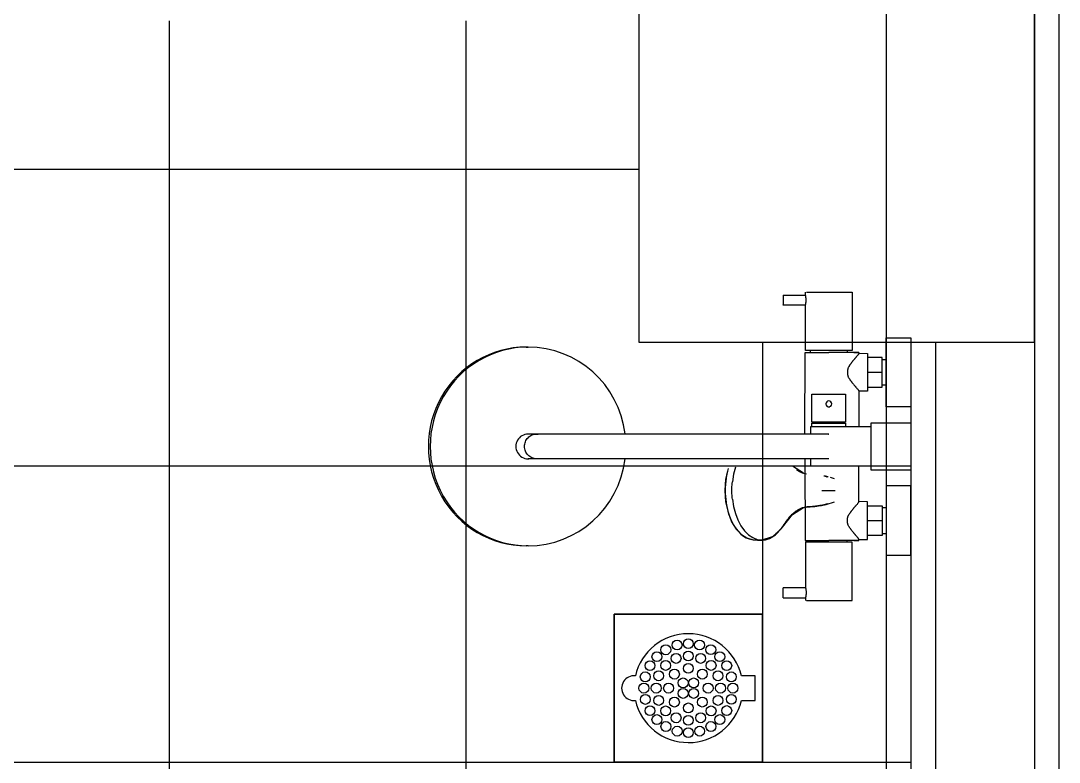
# Model space of a CAD drawing. Header units: millimetres. Extents: x -145636 to 131102, y -135903 to -7470.
# Drawn here: x 26745 to 27795, y -113973 to -113223 of the extents above; entities that cross this region are included whole.
import ezdxf

# ---------------------------------------------------------------- set-up
doc = ezdxf.new("R2010")
doc.units = ezdxf.units.MM
doc.layers.add('M_ARCHI', color=8, linetype='Continuous')

# ---------------------------------------------------------------- blocks, each defined once
blk = doc.blocks.new('RF Archi 21.10.2024')
at = {"layer": 'M_ARCHI', "color": 8}
for p, q in [((-138786, -25375.2), (-138786, -138101)), ((-138636, -126778.5), (-138636, -134028.5)), ((-138636, -126778.5), (-138636, -134028.5)), ((-138611, -134028.5), (-138611, -126778.5)), ((-139036, -129253.5), (-139036, -129953.5)), ((-138636, -129953.5), (-138636, -129253.5)), ((-138890, -129906), (-138890, -129916)), ((-138890, -129906.1), (-138890, -129906)), ((-138890, -129906), (-138890, -129906.1)), ((-138890, -129906.1), (-138890, -129906)), ((-138890, -129906), (-138867.5, -129906)), ((-138867.5, -129906), (-138867.5, -129903)), ((-138866.7, -129903), (-138844, -129903)), ((-138844, -129903), (-138820.5, -129903)), ((-138820.5, -129903), (-138820.5, -129962)), ((-138890, -129916), (-138890, -129915.8)), ((-138890, -129915.8), (-138890, -129916)), ((-138890, -129916), (-138890, -129915.8)), ((-138867.5, -129916), (-138890, -129916)), ((-138867.5, -129962), (-138867.5, -129916)), ((-139149.9, -129958.5), (-139148.1, -129958.5)), ((-139036, -129953.5), (-138636, -129953.5)), ((-138786, -130019), (-138786, -129949)), ((-138786, -129949), (-138761, -129949)), ((-138761, -129949), (-138761, -130019)), ((-138761, -129953.5), (-138761, -133253.5)), ((-138736, -129953.5), (-138736, -133278.5)), ((-138868.3, -130046.5), (-138868, -129964)), ((-138868, -129964), (-138844, -129964)), ((-138844, -129962), (-138867.5, -129962)), ((-138862.5, -129964), (-138862.5, -129962)), ((-138820.5, -129962), (-138844, -129962)), ((-138825.5, -129962), (-138825.5, -129964)), ((-138813.5, -129964), (-138813.5, -129964.8)), ((-138813.5, -129964.8), (-138805, -129965)), ((-138805, -129965), (-138805, -130003)), ((-138790, -129969), (-138805, -129969)), ((-138790, -129984), (-138790, -129969)), ((-138790, -129971), (-138786, -129971)), ((-138805, -129984), (-138790, -129984)), ((-138790, -129999), (-138790, -129984)), ((-138805, -129999), (-138790, -129999)), ((-138786, -129997), (-138790, -129997)), ((-138861, -130034.5), (-138861, -130006)), ((-138861, -130006), (-138844, -130006)), ((-138844, -130006), (-138827, -130006)), ((-138827, -130006), (-138827, -130034.5)), ((-138805, -130003), (-138813.5, -130003.2)), ((-138813.5, -130003.2), (-138813.5, -130039.1)), ((-138761, -130019), (-138786, -130019)), ((-138862, -130046.4), (-138862, -130039)), ((-138862, -130039), (-138801, -130039)), ((-138844, -130034.5), (-138861, -130034.5)), ((-138861, -130039), (-138861, -130035.5)), ((-138861, -130035.5), (-138844, -130035.5)), ((-138859, -130035.5), (-138859, -130034.5)), ((-138827, -130034.5), (-138844, -130034.5)), ((-138844, -130035.5), (-138827, -130035.5)), ((-138829, -130034.5), (-138829, -130035.5)), ((-138827, -130035.5), (-138827, -130039)), ((-138801, -130083), (-138801, -130035)), ((-138801, -130035), (-138761, -130035)), ((-138761, -130035), (-138761, -130083)), ((-139139.4, -130046.5), (-139148.1, -130046.5)), ((-139138.9, -130046.5), (-139139.4, -130046.5)), ((-139138.3, -130046.5), (-139138.9, -130046.5)), ((-139137.6, -130046.5), (-139138.3, -130046.5)), ((-139136.8, -130046.5), (-139137.6, -130046.5)), ((-139136, -130046.5), (-139136.8, -130046.5)), ((-139135.1, -130046.5), (-139136, -130046.5)), ((-139134.1, -130046.5), (-139135.1, -130046.5)), ((-139133.1, -130046.5), (-139134.1, -130046.5)), ((-139131.9, -130046.5), (-139133.1, -130046.5)), ((-139130.7, -130046.5), (-139131.9, -130046.5)), ((-139129.5, -130046.5), (-139130.7, -130046.5)), ((-139128.2, -130046.5), (-139129.5, -130046.5)), ((-139126.8, -130046.5), (-139128.2, -130046.5)), ((-139125.3, -130046.5), (-139126.8, -130046.5)), ((-139123.8, -130046.5), (-139125.3, -130046.5)), ((-139122.3, -130046.5), (-139123.8, -130046.5)), ((-139120.7, -130046.5), (-139122.3, -130046.5)), ((-139119, -130046.5), (-139120.7, -130046.5)), ((-139117.3, -130046.5), (-139119, -130046.5)), ((-139115.6, -130046.5), (-139117.3, -130046.5)), ((-139113.8, -130046.5), (-139115.6, -130046.5)), ((-139112, -130046.5), (-139113.8, -130046.5)), ((-139110.1, -130046.5), (-139112, -130046.5)), ((-139108.3, -130046.5), (-139110.1, -130046.5)), ((-139106.3, -130046.5), (-139108.3, -130046.5)), ((-139104.4, -130046.5), (-139106.3, -130046.5)), ((-139102.4, -130046.5), (-139104.4, -130046.5)), ((-139100.4, -130046.5), (-139102.4, -130046.5)), ((-139098.4, -130046.5), (-139100.4, -130046.5)), ((-139096.4, -130046.5), (-139098.4, -130046.5)), ((-139094.4, -130046.5), (-139096.4, -130046.5)), ((-139092.4, -130046.5), (-139094.4, -130046.5)), ((-139090.3, -130046.5), (-139092.4, -130046.5)), ((-139090, -130046.5), (-139090.3, -130046.5)), ((-138894, -130046.5), (-139090, -130046.5)), ((-138892, -130046.5), (-138894, -130046.5)), ((-138890, -130046.5), (-138892, -130046.5)), ((-138888, -130046.5), (-138890, -130046.5)), ((-138886, -130046.5), (-138888, -130046.5)), ((-138884.1, -130046.5), (-138886, -130046.5)), ((-138882.1, -130046.5), (-138884.1, -130046.5)), ((-138880.2, -130046.5), (-138882.1, -130046.5)), ((-138878.3, -130046.5), (-138880.2, -130046.5)), ((-138876.4, -130046.5), (-138878.3, -130046.5)), ((-138874.5, -130046.5), (-138876.4, -130046.5)), ((-138872.7, -130046.5), (-138874.5, -130046.5)), ((-138870.9, -130046.5), (-138872.7, -130046.5)), ((-138869.2, -130046.5), (-138870.9, -130046.5)), ((-138867.4, -130046.5), (-138869.2, -130046.5)), ((-138865.8, -130046.5), (-138867.4, -130046.5)), ((-138864.1, -130046.5), (-138865.8, -130046.5)), ((-138862.6, -130046.5), (-138864.1, -130046.5)), ((-138861, -130046.5), (-138862.6, -130046.5)), ((-138859.6, -130046.5), (-138861, -130046.5)), ((-138858.1, -130046.5), (-138859.6, -130046.5)), ((-138856.8, -130046.5), (-138858.1, -130046.5)), ((-138855.5, -130046.5), (-138856.8, -130046.5)), ((-138854.2, -130046.5), (-138855.5, -130046.5)), ((-138853, -130046.5), (-138854.2, -130046.5)), ((-138851.9, -130046.5), (-138853, -130046.5)), ((-138850.9, -130046.5), (-138851.9, -130046.5)), ((-138849.9, -130046.5), (-138850.9, -130046.5)), ((-138849, -130046.5), (-138849.9, -130046.5)), ((-138848.2, -130046.5), (-138849, -130046.5)), ((-138847.4, -130046.5), (-138848.2, -130046.5)), ((-138846.7, -130046.5), (-138847.4, -130046.5)), ((-138846.1, -130046.5), (-138846.7, -130046.5)), ((-138845.6, -130046.5), (-138846.1, -130046.5)), ((-138845.1, -130046.5), (-138845.6, -130046.5)), ((-138844.7, -130046.5), (-138845.1, -130046.5)), ((-138844.4, -130046.5), (-138844.7, -130046.5)), ((-138844.4, -130046.5), (-138844.2, -130046.5)), ((-138844.2, -130046.5), (-138844.4, -130046.5)), ((-138844.2, -130046.5), (-138844.1, -130046.5)), ((-138844.1, -130046.5), (-138844.2, -130046.5)), ((-138844.1, -130046.5), (-138844, -130046.5)), ((-138844, -130046.5), (-138844.1, -130046.5)), ((-139139.4, -130071.5), (-139148.1, -130071.5)), ((-139138.8, -130071.5), (-139139.4, -130071.5)), ((-139139.4, -130071.5), (-139139.4, -130071.5)), ((-139138.2, -130071.5), (-139138.8, -130071.5)), ((-139137.5, -130071.5), (-139138.2, -130071.5)), ((-139136.7, -130071.5), (-139137.5, -130071.5)), ((-139135.9, -130071.5), (-139136.7, -130071.5)), ((-139134.9, -130071.5), (-139135.9, -130071.5)), ((-139133.9, -130071.5), (-139134.9, -130071.5)), ((-139132.9, -130071.5), (-139133.9, -130071.5)), ((-139131.7, -130071.5), (-139132.9, -130071.5)), ((-139130.5, -130071.5), (-139131.7, -130071.5)), ((-139129.3, -130071.5), (-139130.5, -130071.5)), ((-139127.9, -130071.5), (-139129.3, -130071.5)), ((-139126.6, -130071.5), (-139127.9, -130071.5)), ((-139125.1, -130071.5), (-139126.6, -130071.5)), ((-139123.6, -130071.5), (-139125.1, -130071.5)), ((-139122, -130071.5), (-139123.6, -130071.5)), ((-139120.4, -130071.5), (-139122, -130071.5)), ((-139118.8, -130071.5), (-139120.4, -130071.5)), ((-139117.1, -130071.5), (-139118.8, -130071.5)), ((-139115.3, -130071.5), (-139117.1, -130071.5)), ((-139113.5, -130071.5), (-139115.3, -130071.5)), ((-139111.7, -130071.5), (-139113.5, -130071.5)), ((-139109.8, -130071.5), (-139111.7, -130071.5)), ((-139108, -130071.5), (-139109.8, -130071.5)), ((-139106, -130071.5), (-139108, -130071.5)), ((-139104.1, -130071.5), (-139106, -130071.5)), ((-139102.1, -130071.5), (-139104.1, -130071.5)), ((-139100.1, -130071.5), (-139102.1, -130071.5)), ((-139098.1, -130071.5), (-139100.1, -130071.5)), ((-139096.1, -130071.5), (-139098.1, -130071.5)), ((-139094.1, -130071.5), (-139096.1, -130071.5)), ((-139092, -130071.5), (-139094.1, -130071.5)), ((-139090, -130071.5), (-139092, -130071.5)), ((-138894, -130071.5), (-139090, -130071.5)), ((-138893.5, -130071.5), (-138894, -130071.5)), ((-138891.5, -130071.5), (-138893.5, -130071.5)), ((-138889.5, -130071.5), (-138891.5, -130071.5)), ((-138887.5, -130071.5), (-138889.5, -130071.5)), ((-138885.5, -130071.5), (-138887.5, -130071.5)), ((-138883.5, -130071.5), (-138885.5, -130071.5)), ((-138881.6, -130071.5), (-138883.5, -130071.5)), ((-138879.7, -130071.5), (-138881.6, -130071.5)), ((-138877.8, -130071.5), (-138879.7, -130071.5)), ((-138875.9, -130071.5), (-138877.8, -130071.5)), ((-138874, -130071.5), (-138875.9, -130071.5)), ((-138872.2, -130071.5), (-138874, -130071.5)), ((-138870.4, -130071.5), (-138872.2, -130071.5)), ((-138868.7, -130071.5), (-138870.4, -130071.5)), ((-138867, -130071.5), (-138868.7, -130071.5)), ((-138868.3, -130071.5), (-138868, -130154)), ((-138865.3, -130071.5), (-138867, -130071.5)), ((-138863.7, -130071.5), (-138865.3, -130071.5)), ((-138862.1, -130071.5), (-138863.7, -130071.5)), ((-138860.6, -130071.5), (-138862.1, -130071.5)), ((-138862, -130079), (-138862, -130071.6)), ((-138859.2, -130071.5), (-138860.6, -130071.5)), ((-138857.8, -130071.5), (-138859.2, -130071.5)), ((-138856.4, -130071.5), (-138857.8, -130071.5)), ((-138855.1, -130071.5), (-138856.4, -130071.5)), ((-138853.9, -130071.5), (-138855.1, -130071.5)), ((-138852.7, -130071.5), (-138853.9, -130071.5)), ((-138851.6, -130071.5), (-138852.7, -130071.5)), ((-138850.6, -130071.5), (-138851.6, -130071.5)), ((-138849.7, -130071.5), (-138850.6, -130071.5)), ((-138848.8, -130071.5), (-138849.7, -130071.5)), ((-138848, -130071.5), (-138848.8, -130071.5)), ((-138847.2, -130071.5), (-138848, -130071.5)), ((-138846.5, -130071.5), (-138847.2, -130071.5)), ((-138846, -130071.5), (-138846.5, -130071.5)), ((-138845.4, -130071.5), (-138846, -130071.5)), ((-138845, -130071.5), (-138845.4, -130071.5)), ((-138844.6, -130071.5), (-138845, -130071.5)), ((-138844.4, -130071.5), (-138844.6, -130071.5)), ((-138844.2, -130071.5), (-138844.4, -130071.5)), ((-138844, -130071.5), (-138844.2, -130071.5)), ((-138844, -130071.5), (-138844, -130071.5)), ((-138945.9, -130081.2), (-138948.3, -130092)), ((-138938.5, -130080.1), (-138940.3, -130087.2)), ((-138869.6, -130086.1), (-138880.8, -130079)), ((-138876.8, -130082.3), (-138873.6, -130084.3)), ((-138873.6, -130084.3), (-138870.8, -130085.7)), ((-138801, -130079), (-138862, -130079)), ((-138813.5, -130114.8), (-138813.5, -130078.8)), ((-138761, -130083), (-138801, -130083)), ((-138947.6, -130088.1), (-138949.1, -130103.5)), ((-138948.3, -130092), (-138949.1, -130103.5)), ((-138946.9, -130085.1), (-138947.6, -130088.1)), ((-138940.3, -130087.2), (-138941.5, -130094.8)), ((-138870.8, -130085.7), (-138866.4, -130086.6)), ((-138846, -130089.4), (-138848.2, -130088.9)), ((-138844.6, -130089.9), (-138846, -130089.4)), ((-138838.4, -130091.9), (-138842.4, -130090.4)), ((-138949.1, -130103.5), (-138947.6, -130118.8)), ((-138949.1, -130103.5), (-138948.3, -130115)), ((-138850.9, -130103.5), (-138850.8, -130103.5)), ((-138850.8, -130103.5), (-138842.2, -130103.5)), ((-138842.2, -130103.5), (-138837.4, -130103.5)), ((-138786, -130099), (-138786, -130169)), ((-138761, -130099), (-138786, -130099)), ((-138761, -130169), (-138761, -130099)), ((-138948.3, -130115), (-138945.9, -130125.7)), ((-138941.5, -130112.2), (-138940.3, -130119.7)), ((-138846.8, -130117.8), (-138838.4, -130115)), ((-138805, -130115), (-138813.5, -130114.8)), ((-138805, -130153), (-138805, -130115)), ((-138947.6, -130118.8), (-138946.9, -130121.9)), ((-138946.2, -130124.6), (-138943.3, -130132.6)), ((-138945.9, -130125.7), (-138942.3, -130135.1)), ((-138940.3, -130119.7), (-138938.5, -130126.8)), ((-138881.3, -130128.6), (-138877.6, -130125.3)), ((-138880.8, -130127.9), (-138869.6, -130120.9)), ((-138877.6, -130125.3), (-138876.8, -130124.6)), ((-138876.8, -130124.6), (-138875.4, -130123.7)), ((-138875.4, -130123.7), (-138871.6, -130121.6)), ((-138871.6, -130121.6), (-138867.7, -130120.5)), ((-138869.6, -130120.9), (-138861.3, -130119.8)), ((-138867.7, -130120.5), (-138858.2, -130119.6)), ((-138861.3, -130119.8), (-138855.5, -130119.2)), ((-138858.2, -130119.6), (-138846.8, -130117.8)), ((-138855.5, -130119.2), (-138851.3, -130118.6)), ((-138851.3, -130118.6), (-138848.2, -130118.1)), ((-138848.2, -130118.1), (-138846, -130117.5)), ((-138846, -130117.5), (-138844.6, -130117)), ((-138805, -130119), (-138790, -130119)), ((-138790, -130119), (-138790, -130134)), ((-138786, -130121), (-138790, -130121)), ((-138943.3, -130132.6), (-138941.2, -130136.9)), ((-138942.3, -130135.1), (-138937.6, -130142.6)), ((-138938.5, -130126.8), (-138936, -130133.4)), ((-138936, -130133.4), (-138932.9, -130139.3)), ((-138891.9, -130141.9), (-138886, -130134.3)), ((-138890.8, -130140.5), (-138880.8, -130127.9)), ((-138886, -130134.3), (-138884.6, -130132.5)), ((-138884.6, -130132.5), (-138882.8, -130130.2)), ((-138882.8, -130130.2), (-138881.3, -130128.6)), ((-138805, -130134), (-138790, -130134)), ((-138790, -130134), (-138790, -130149)), ((-138938.9, -130140.7), (-138936.7, -130143.6)), ((-138937.6, -130142.6), (-138932.4, -130148.1)), ((-138936.7, -130143.6), (-138932.9, -130147.5)), ((-138932.9, -130139.3), (-138929.3, -130144.2)), ((-138929.3, -130144.2), (-138925.3, -130148.3)), ((-138900.7, -130150.2), (-138891.9, -130141.9)), ((-138898, -130148.3), (-138891.9, -130141.9)), ((-138891.9, -130141.9), (-138890.8, -130140.5)), ((-138790, -130147), (-138786, -130147)), ((-138932.4, -130148.1), (-138926.9, -130151.6)), ((-138926.9, -130151.6), (-138920.6, -130153.4)), ((-138925.3, -130148.3), (-138920.9, -130151.2)), ((-138920.9, -130151.2), (-138916.4, -130153)), ((-138920.6, -130153.4), (-138920.3, -130153.4)), ((-138920.3, -130153.4), (-138912.8, -130153.9)), ((-138918.7, -130153.5), (-138917.4, -130153.6)), ((-138917.4, -130153.6), (-138916.1, -130153.7)), ((-138916.4, -130153), (-138911.7, -130153.6)), ((-138916.1, -130153.7), (-138914.8, -130153.8)), ((-138914.8, -130153.8), (-138913.5, -130153.9)), ((-138913.5, -130153.9), (-138912.2, -130153.9)), ((-138912.2, -130153.9), (-138907.9, -130153.4)), ((-138911.7, -130153.6), (-138900.7, -130150.2)), ((-138907.9, -130153.4), (-138903.8, -130152)), ((-138903.8, -130152), (-138898, -130148.3)), ((-138868, -130154), (-138844, -130154)), ((-138844, -130156), (-138867.5, -130156)), ((-138867.5, -130156), (-138867.5, -130202)), ((-138862.5, -130154), (-138862.5, -130156)), ((-138820.5, -130156), (-138844, -130156)), ((-138825.5, -130156), (-138825.5, -130154)), ((-138820.5, -130215), (-138820.5, -130156)), ((-138813.5, -130153.2), (-138805, -130153)), ((-138813.5, -130154), (-138813.5, -130153.2)), ((-138790, -130149), (-138805, -130149)), ((-139148.1, -130159.5), (-139149.9, -130159.5)), ((-138786, -130169), (-138761, -130169)), ((-138890, -130212), (-138890, -130202)), ((-138890, -130202), (-138890, -130202.1)), ((-138890, -130202.1), (-138890, -130202)), ((-138867.5, -130202), (-138890, -130202)), ((-138890, -130202), (-138890, -130202.1)), ((-138890, -130211.8), (-138890, -130212)), ((-138890, -130212), (-138890, -130211.8)), ((-138890, -130211.8), (-138890, -130212)), ((-138890, -130212), (-138867.5, -130212)), ((-138867.5, -130212), (-138867.5, -130215)), ((-138866.7, -130215), (-138844, -130215)), ((-138844, -130215), (-138820.5, -130215)), ((-139061, -130228.5), (-138911, -130228.5)), ((-139061, -130378.5), (-139061, -130228.5)), ((-138911, -130228.5), (-139061, -130228.5)), ((-139061, -130228.5), (-139061, -130378.5)), ((-138911, -130228.5), (-138911, -130378.5)), ((-138911, -130378.5), (-138911, -130228.5)), ((-138918.5, -130291), (-138932.4, -130291)), ((-138918.5, -130316), (-138918.5, -130291)), ((-138932.4, -130316), (-138918.5, -130316)), ((-138911, -130378.5), (-139061, -130378.5)), ((-139061, -130378.5), (-138911, -130378.5))]:
    blk.add_line(p, q, dxfattribs=at)
at = {"layer": 'M_ARCHI', "color": 8, "linetype": 'Continuous'}
for p, q in [((-139511, -129628.5), (-139511, -130553.5)), ((-139211, -129628.5), (-139211, -130553.5)), ((-142811, -129778.5), (-139036, -129778.5)), ((-138911, -129953.5), (-138911, -130228.5)), ((-142811, -130078.5), (-138761, -130078.5)), ((-142811, -130378.5), (-139061, -130378.5)), ((-138911, -130378.5), (-138761, -130378.5))]:
    blk.add_line(p, q, dxfattribs=at)
at = {"layer": 'M_ARCHI', "color": 8}
for centre in [(-139008.8, -130264.7), (-138997.4, -130259.9), (-138986, -130258.5), (-138974.7, -130259.9), (-138963.3, -130264.6), (-139017.8, -130271.7), (-138998.4, -130273.4), (-138986, -130271), (-138973.6, -130273.4), (-138954.2, -130271.7), (-139024.8, -130280.7), (-139009, -130280.5), (-138986, -130283.5), (-138963, -130280.5), (-138947.2, -130280.7), (-139029.6, -130292.1), (-139016, -130291), (-139000.1, -130289.3), (-138991.3, -130298.2), (-138980.7, -130298.2), (-138971.9, -130289.3), (-138956, -130291), (-138942.5, -130292.1), (-139031, -130303.5), (-139018.5, -130303.5), (-139006, -130303.5), (-138991.3, -130308.8), (-138980.7, -130308.8), (-138966, -130303.5), (-138953.5, -130303.5), (-138941, -130303.5), (-139029.5, -130314.9), (-139016, -130315.9), (-139000.1, -130317.6), (-138971.9, -130317.6), (-138956, -130315.9), (-138942.5, -130314.8), (-139024.8, -130326.3), (-139009, -130326.5), (-138986, -130323.5), (-138963, -130326.5), (-138947.2, -130326.2), (-139017.8, -130335.3), (-138998.4, -130333.5), (-138986, -130336), (-138973.6, -130333.5), (-138954.2, -130335.3), (-139008.7, -130342.3), (-138997.3, -130347), (-138986, -130348.5), (-138974.6, -130347), (-138963.2, -130342.3)]:
    blk.add_circle(centre, 5, dxfattribs=at)
for centre, radius, start, end in [((-138844, -130016), 3, 90, 270), ((-138844, -130016), 3, 270, 90), ((-138986, -130303.5), 55, 13.1366, 166.95), ((-139041, -130303.5), 12.5, 83.475, 276.525), ((-138986, -130303.5), 55, 193.05, 346.8634)]:
    blk.add_arc(centre, radius, start, end, dxfattribs=at)
for centre, major_axis, ratio, start_param, end_param in [((-139149.9, -130059), (0, 100.5), 0.984808, 0, 3.141593), ((-139148.1, -130059), (0, 100.5), 0.984808, 0, 3.141593), ((-139148.1, -130059), (0, 100.5), 0.984808, 4.838199, 6.283185), ((-139148.1, -130059), (0, 12.5), 0.984808, 0, 3.141593), ((-139148.1, -130059), (0, 12.5), 0.984808, 6.132198, 6.283185), ((-139148.1, -130059), (0, 12.5), 0.984808, 3.141593, 3.29258), ((-139148.1, -130059), (0, 100.5), 0.984808, 3.141593, 4.586579), ((-138918.7, -130103.5), (0, 50), 0.603332, 1.178097, 1.570796), ((-138918.7, -130103.5), (0, 50), 0.603332, 1.570796, 3.141593)]:
    blk.add_ellipse(centre, major_axis=major_axis, ratio=ratio, start_param=start_param, end_param=end_param, dxfattribs=at)
for points, knots in [([(-138867.5, -129916), (-138867.5, -129916), (-138867.5, -129915.9), (-138867.4, -129915.7), (-138867.4, -129915.3), (-138867.3, -129914.8), (-138867.2, -129914.2), (-138867.1, -129913.5), (-138867, -129912.7), (-138867, -129911.8), (-138867, -129910.9), (-138867, -129910.2), (-138867, -129909.5), (-138867.1, -129908.6), (-138867.2, -129907.7), (-138867.3, -129907), (-138867.5, -129906.2), (-138867.5, -129906), (-138867.5, -129906)], [0, 0, 0, 0, 0.055556, 0.111111, 0.166667, 0.222222, 0.277778, 0.333333, 0.388889, 0.444444, 0.513889, 0.548611, 0.583333, 0.652778, 0.722222, 0.791667, 0.861111, 1, 1, 1, 1]), ([(-138813.5, -129964), (-138813.5, -129964), (-138815.9, -129964), (-138819.7, -129964), (-138826.6, -129964), (-138837.9, -129964), (-138844, -129964)], [0, 0, 0, 0, 0.01974667, 0.04180364, 0.07040511, 0.09897424, 0.09897424, 0.09897424, 0.09897424]), ([(-138813.5, -129964.8), (-138813.5, -129964.8), (-138813.5, -129965), (-138813.9, -129965.5), (-138814.1, -129965.9), (-138814.3, -129966.2), (-138814.6, -129966.5), (-138815, -129967), (-138815.6, -129967.7), (-138816.2, -129968.5), (-138816.7, -129969), (-138817, -129969.4), (-138817.2, -129969.6), (-138817.4, -129969.9), (-138817.7, -129970.3), (-138818.3, -129970.9), (-138819, -129971.7), (-138819.6, -129972.5), (-138820.2, -129973.1), (-138820.6, -129973.6), (-138820.9, -129974), (-138821, -129974.2), (-138821.1, -129974.4), (-138821.2, -129974.6), (-138821.4, -129974.8), (-138821.7, -129975.2), (-138822.1, -129975.8), (-138822.7, -129976.5), (-138823.4, -129977.5), (-138824, -129978.5), (-138824.4, -129979.4), (-138824.6, -129979.9), (-138824.7, -129980.4), (-138824.8, -129980.8), (-138825, -129981.4), (-138825.1, -129982.4), (-138825.2, -129984), (-138825.1, -129985.5), (-138825, -129986.6), (-138824.8, -129987.2), (-138824.7, -129987.6), (-138824.6, -129988), (-138824.4, -129988.6), (-138824, -129989.5), (-138823.3, -129990.5), (-138822.6, -129991.5), (-138822.1, -129992.2), (-138821.7, -129992.8), (-138821.4, -129993.2), (-138821.2, -129993.4), (-138821.1, -129993.6), (-138821, -129993.7), (-138820.8, -129994), (-138820.5, -129994.4), (-138820.1, -129994.9), (-138819.6, -129995.5), (-138818.9, -129996.3), (-138818.3, -129997.1), (-138817.7, -129997.7), (-138817.4, -129998.1), (-138817.2, -129998.3), (-138817, -129998.6), (-138816.7, -129998.9), (-138816.2, -129999.5), (-138815.5, -130000.3), (-138814.9, -130001), (-138814.5, -130001.5), (-138814.3, -130001.8), (-138814.1, -130002.1), (-138813.8, -130002.5), (-138813.5, -130003), (-138813.5, -130003.2), (-138813.5, -130003.2)], [-1, -1, -1, -1, -0.944444, -0.916667, -0.902778, -0.888889, -0.875, -0.861111, -0.833333, -0.805556, -0.791667, -0.784722, -0.777778, -0.770833, -0.763889, -0.75, -0.722222, -0.708333, -0.694444, -0.680556, -0.673611, -0.670139, -0.666667, -0.663194, -0.659722, -0.652778, -0.638889, -0.625, -0.611111, -0.583333, -0.569444, -0.5625, -0.555556, -0.548611, -0.541667, -0.527778, -0.5, -0.472222, -0.458333, -0.451389, -0.444444, -0.4375, -0.430556, -0.416667, -0.388889, -0.375, -0.361111, -0.347222, -0.340278, -0.336806, -0.333333, -0.329861, -0.326389, -0.319444, -0.305556, -0.291667, -0.277778, -0.25, -0.236111, -0.229167, -0.222222, -0.215278, -0.208333, -0.194444, -0.166667, -0.138889, -0.125, -0.111111, -0.097222, -0.083333, -0.055556, 0, 0, 0, 0]), ([(-138818.7, -129964), (-138817.6, -129964), (-138815.6, -129964), (-138813.5, -129964), (-138813.5, -129964)], [0.0618589, 0.0618589, 0.0618589, 0.0618589, 0.07922757, 0.09897424, 0.09897424, 0.09897424, 0.09897424]), ([(-138847, -130015.4), (-138847, -130015.7), (-138847, -130016), (-138847, -130016.3), (-138847, -130016.5), (-138847, -130016.5)], [0.4444444, 0.4444444, 0.4444444, 0.4444444, 0.5138889, 0.5486111, 0.5555556, 0.5555556, 0.5555556, 0.5555556]), ([(-138942, -130103.5), (-138942, -130101.7), (-138941.9, -130098.8), (-138941.6, -130095.9), (-138941.5, -130094.8)], [-1, -1, -1, -1, -0.4, 0, 0, 0, 0]), ([(-138941.5, -130112.2), (-138941.7, -130110.5), (-138941.9, -130107.6), (-138942, -130104.6), (-138942, -130103.5)], [-1, -1, -1, -1, -0.4, 0, 0, 0, 0]), ([(-138813.5, -130153.2), (-138813.5, -130153.2), (-138813.5, -130153), (-138813.9, -130152.5), (-138814.1, -130152.1), (-138814.3, -130151.8), (-138814.6, -130151.4), (-138815, -130150.9), (-138815.6, -130150.2), (-138816.2, -130149.5), (-138816.7, -130148.9), (-138817, -130148.6), (-138817.2, -130148.3), (-138817.4, -130148), (-138817.7, -130147.7), (-138818.3, -130147), (-138819, -130146.3), (-138819.6, -130145.5), (-138820.2, -130144.9), (-138820.6, -130144.3), (-138820.9, -130143.9), (-138821, -130143.7), (-138821.1, -130143.5), (-138821.2, -130143.4), (-138821.4, -130143.1), (-138821.7, -130142.7), (-138822.1, -130142.2), (-138822.7, -130141.5), (-138823.4, -130140.5), (-138824, -130139.5), (-138824.4, -130138.5), (-138824.6, -130138), (-138824.7, -130137.6), (-138824.8, -130137.2), (-138825, -130136.6), (-138825.1, -130135.5), (-138825.2, -130134), (-138825.1, -130132.4), (-138825, -130131.3), (-138824.8, -130130.8), (-138824.7, -130130.3), (-138824.6, -130129.9), (-138824.4, -130129.4), (-138824, -130128.4), (-138823.3, -130127.4), (-138822.6, -130126.5), (-138822.1, -130125.7), (-138821.7, -130125.2), (-138821.4, -130124.8), (-138821.2, -130124.5), (-138821.1, -130124.4), (-138821, -130124.2), (-138820.8, -130124), (-138820.5, -130123.6), (-138820.1, -130123.1), (-138819.6, -130122.4), (-138818.9, -130121.6), (-138818.3, -130120.9), (-138817.7, -130120.2), (-138817.4, -130119.9), (-138817.2, -130119.6), (-138817, -130119.4), (-138816.7, -130119), (-138816.2, -130118.4), (-138815.5, -130117.7), (-138814.9, -130117), (-138814.5, -130116.5), (-138814.3, -130116.1), (-138814.1, -130115.8), (-138813.8, -130115.5), (-138813.5, -130115), (-138813.5, -130114.8), (-138813.5, -130114.8)], [-1, -1, -1, -1, -0.944444, -0.916667, -0.902778, -0.888889, -0.875, -0.861111, -0.833333, -0.805556, -0.791667, -0.784722, -0.777778, -0.770833, -0.763889, -0.75, -0.722222, -0.708333, -0.694444, -0.680556, -0.673611, -0.670139, -0.666667, -0.663194, -0.659722, -0.652778, -0.638889, -0.625, -0.611111, -0.583333, -0.569444, -0.5625, -0.555556, -0.548611, -0.541667, -0.527778, -0.5, -0.472222, -0.458333, -0.451389, -0.444444, -0.4375, -0.430556, -0.416667, -0.388889, -0.375, -0.361111, -0.347222, -0.340278, -0.336806, -0.333333, -0.329861, -0.326389, -0.319444, -0.305556, -0.291667, -0.277778, -0.25, -0.236111, -0.229167, -0.222222, -0.215278, -0.208333, -0.194444, -0.166667, -0.138889, -0.125, -0.111111, -0.097222, -0.083333, -0.055556, 0, 0, 0, 0]), ([(-138845.3, -130117), (-138845.6, -130117.2), (-138846.6, -130117.5), (-138848.8, -130118.1), (-138851.8, -130118.7), (-138855.3, -130119.2), (-138858.8, -130119.6), (-138861.4, -130119.9), (-138863.8, -130120.1), (-138865.7, -130120.2), (-138867.9, -130120.4), (-138869.8, -130120.8), (-138871.5, -130121.4), (-138872.9, -130122), (-138874.2, -130122.7), (-138876.1, -130123.9), (-138878.6, -130125.6), (-138881.6, -130128.1), (-138884.3, -130130.9), (-138886.8, -130134.1), (-138889.1, -130137.5), (-138891.3, -130140.9), (-138893.7, -130143.9), (-138897, -130147.3), (-138901.1, -130150.8), (-138906.6, -130153.3), (-138910.3, -130153.9), (-138912.2, -130153.9)], [0, 0, 0, 0, 0.1, 0.2, 0.3, 0.4, 0.45, 0.5, 0.525, 0.55, 0.575, 0.6, 0.6125, 0.625, 0.6375, 0.65, 0.675, 0.7, 0.725, 0.75, 0.775, 0.8, 0.825, 0.85, 0.9, 0.95, 1, 1, 1, 1]), ([(-138919.2, -130153), (-138919.2, -130153.1), (-138919.1, -130153.3), (-138918.8, -130153.5), (-138918.7, -130153.5), (-138918.7, -130153.5)], [-1, -1, -1, -1, -0.875, -0.625, 0, 0, 0, 0]), ([(-138912.2, -130153.9), (-138912.1, -130153.9), (-138912, -130153.9), (-138911.8, -130153.7), (-138911.7, -130153.6), (-138911.7, -130153.6)], [-0.9879218, -0.9879218, -0.9879218, -0.9879218, -0.75, -0.5, 0, 0, 0, 0]), ([(-138813.5, -130154), (-138813.5, -130154), (-138815.9, -130154), (-138819.7, -130154), (-138826.6, -130154), (-138837.9, -130154), (-138844, -130154)], [0, 0, 0, 0, 0.01974667, 0.04180364, 0.07040511, 0.09897424, 0.09897424, 0.09897424, 0.09897424]), ([(-138818.7, -130154), (-138817.6, -130154), (-138815.6, -130154), (-138813.5, -130154), (-138813.5, -130154)], [0.0618589, 0.0618589, 0.0618589, 0.0618589, 0.07922757, 0.09897424, 0.09897424, 0.09897424, 0.09897424]), ([(-138867.5, -130202), (-138867.5, -130202), (-138867.5, -130202), (-138867.4, -130202.2), (-138867.4, -130202.6), (-138867.3, -130203.1), (-138867.2, -130203.7), (-138867.1, -130204.5), (-138867, -130205.3), (-138867, -130206.2), (-138867, -130207), (-138867, -130207.7), (-138867, -130208.4), (-138867.1, -130209.3), (-138867.2, -130210.2), (-138867.3, -130211), (-138867.5, -130211.7), (-138867.5, -130212), (-138867.5, -130212)], [0, 0, 0, 0, 0.055556, 0.111111, 0.166667, 0.222222, 0.277778, 0.333333, 0.388889, 0.444444, 0.513889, 0.548611, 0.583333, 0.652778, 0.722222, 0.791667, 0.861111, 1, 1, 1, 1])]:
    blk.add_open_spline(points, degree=3, knots=knots, dxfattribs=at)
for points in [[(-138813.6, -129964), (-138813.6, -129964), (-138813.5, -129964), (-138813.5, -129964)], [(-138813.5, -129964), (-138813.5, -129964), (-138813.6, -129964), (-138813.6, -129964)], [(-138845, -130018.8), (-138844.7, -130018.9), (-138844.4, -130019), (-138844, -130019)], [(-138844, -130019), (-138843.8, -130019), (-138843.5, -130018.9), (-138843.1, -130018.8), (-138843, -130018.8)], [(-139139.4, -130071.5), (-139141, -130071.5), (-139144.2, -130070.8), (-139148.3, -130068), (-139151, -130063.9), (-139152, -130059), (-139151, -130054.1), (-139148.3, -130049.9), (-139144.2, -130047.1), (-139141, -130046.5), (-139139.4, -130046.5)], [(-139139.4, -130046.5), (-139138.9, -130046.5), (-139138.3, -130046.5), (-139137.8, -130046.6)], [(-139137.8, -130071.4), (-139138.3, -130071.4), (-139138.9, -130071.5), (-139139.4, -130071.5)], [(-138848.9, -130088.8), (-138848, -130089), (-138846.6, -130089.4), (-138845.6, -130089.8), (-138845.3, -130089.9)], [(-138948.9, -130103.5), (-138949, -130103.5), (-138949, -130103.5), (-138949, -130103.5)], [(-138948.9, -130103.5), (-138949, -130103.5), (-138949, -130103.5), (-138949, -130103.5)], [(-138948.9, -130103.5), (-138948.9, -130103.5), (-138948.9, -130103.5), (-138948.9, -130103.5)], [(-138948.9, -130103.5), (-138948.9, -130103.5), (-138948.9, -130103.5), (-138948.9, -130103.5)], [(-138813.6, -130154), (-138813.6, -130154), (-138813.5, -130154), (-138813.5, -130154)], [(-138813.5, -130154), (-138813.5, -130154), (-138813.6, -130154), (-138813.6, -130154)]]:
    blk.add_open_spline(points, degree=3, dxfattribs=at)

msp = doc.modelspace()

# ---------------------------------------------------------------- block references
at = {"layer": 'M_ARCHI', "color": 8, "linetype": 'Continuous'}
msp.add_blockref('RF Archi 21.10.2024', (166405.7, 16405.4), dxfattribs=at)

doc.saveas('drawing.dxf')
